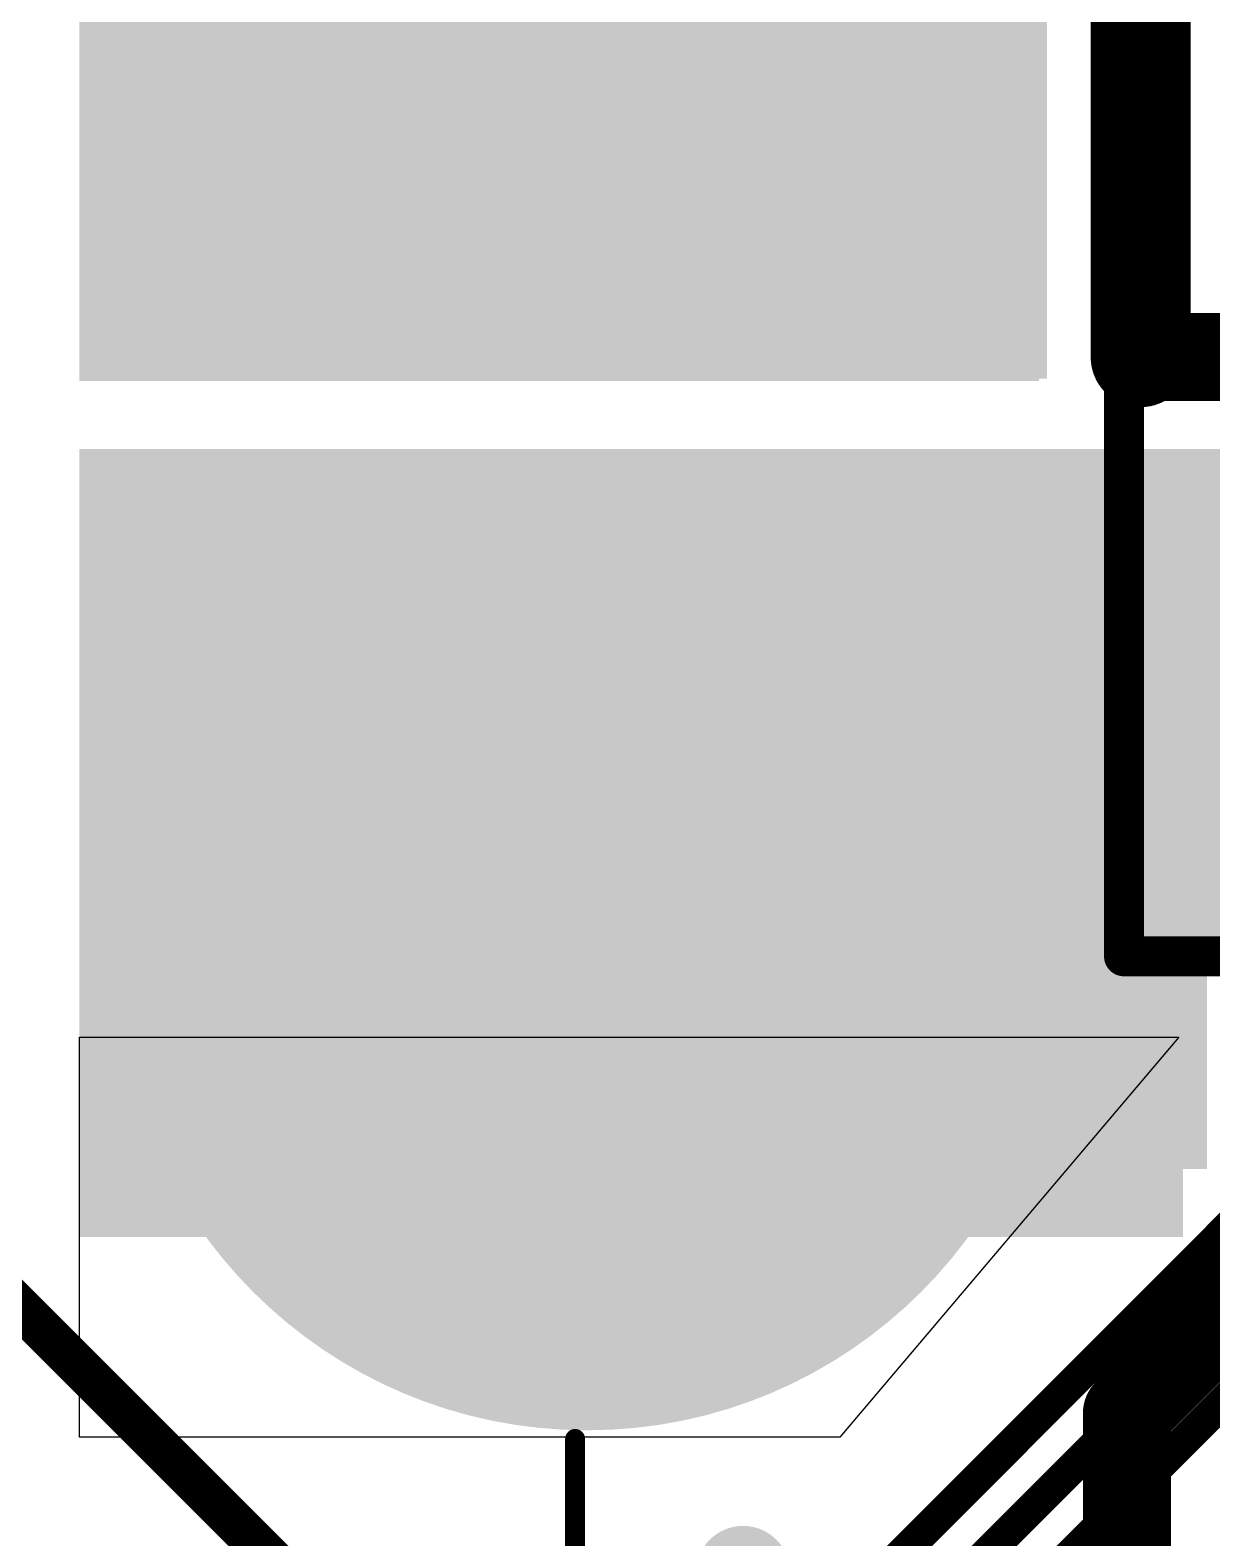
# Model space of a CAD drawing. Header units: millimetres. Extents: x -1.46 to 1.41, y -0.13 to 2.68.
# Drawn here: x -0.2813 to 0.0142, y 0.6228 to 0.9997 of the extents above; entities that cross this region are included whole.
import ezdxf

# ---------------------------------------------------------------- set-up
doc = ezdxf.new("R2010")
doc.units = ezdxf.units.MM
doc.header["$MEASUREMENT"] = 0
for name, color, linetype in [('BottomLayer', 5, 'Continuous'), ('BottomOverlay', 54, 'Continuous'), ('BottomPaste', 16, 'Continuous'), ('BottomSolder', 6, 'Continuous'), ('Mechanical2', 216, 'Continuous'), ('MultiLayer', 9, 'Continuous'), ('PadHoleLayer', 156, 'Continuous'), ('TopLayer', 1, 'Continuous'), ('TopOverlay', 2, 'Continuous'), ('TopSolder', 216, 'Continuous'), ('ViaHoleLayer', 16, 'Continuous')]:
    doc.layers.add(name, color=color, linetype=linetype)

# ---------------------------------------------------------------- blocks, each defined once
blk = doc.blocks.new('PRT_10474_125')
at = {"layer": 'BottomLayer'}
h = blk.add_hatch(color=5, dxfattribs=at)
edge = h.paths.add_edge_path()
edge.add_arc((-0.1417323, 0), 0.1141732, 0, 360)
h = blk.add_hatch(color=5, dxfattribs=at)
edge = h.paths.add_edge_path()
edge.add_arc((0.1417323, 0), 0.1141732, 0, 360)
at = {"layer": 'BottomSolder'}
h = blk.add_hatch(color=6, dxfattribs=at)
edge = h.paths.add_edge_path()
edge.add_arc((-0.1417323, 0), 0.1181732, 0, 360)
h = blk.add_hatch(color=6, dxfattribs=at)
edge = h.paths.add_edge_path()
edge.add_arc((0.1417323, 0), 0.1181732, 0, 360)
at = {"layer": 'MultiLayer'}
h = blk.add_hatch(color=9, dxfattribs=at)
edge = h.paths.add_edge_path()
edge.add_arc((-0.1417323, 0), 0.1141732, 0, 360)
h = blk.add_hatch(color=9, dxfattribs=at)
edge = h.paths.add_edge_path()
edge.add_arc((0.1417323, 0), 0.1141732, 0, 360)
at = {"layer": 'PadHoleLayer'}
h = blk.add_hatch(color=156, dxfattribs=at)
edge = h.paths.add_edge_path()
edge.add_arc((-0.1417323, 0), 0.0905512, 0, 360)
h = blk.add_hatch(color=156, dxfattribs=at)
edge = h.paths.add_edge_path()
edge.add_arc((0.1417323, 0), 0.0905512, 0, 360)
at = {"layer": 'TopLayer'}
h = blk.add_hatch(color=1, dxfattribs=at)
edge = h.paths.add_edge_path()
edge.add_arc((-0.1417323, 0), 0.1141732, 0, 360)
h = blk.add_hatch(color=1, dxfattribs=at)
edge = h.paths.add_edge_path()
edge.add_arc((0.1417323, 0), 0.1141732, 0, 360)
at = {"layer": 'TopSolder'}
h = blk.add_hatch(color=216, dxfattribs=at)
edge = h.paths.add_edge_path()
edge.add_arc((-0.1417323, 0), 0.1181732, 0, 360)
h = blk.add_hatch(color=216, dxfattribs=at)
edge = h.paths.add_edge_path()
edge.add_arc((0.1417323, 0), 0.1181732, 0, 360)
at = {"layer": 'TopOverlay', "const_width": 0.005}
for points in [[(-0.21, 0.165), (-0.266, 0.109)], [(-0.266, 0.109), (-0.318, 0.057)], [(-0.3030784, 0.003), (-0.2620784, 0.003)], [(-0.318, -0.052), (-0.266, -0.104)], [(-0.266, -0.104), (-0.21, -0.16)]]:
    blk.add_lwpolyline(points, dxfattribs=at)
at = {"layer": 'TopOverlay', "const_width": 0.0025}
for points in [[(-0.26725, 0.109, 1), (-0.26475, 0.109, 1)], [(-0.26725, 0.109, 1), (-0.26475, 0.109, 1)], [(-0.2633284, 0.003, 1), (-0.2608284, 0.003, 1)], [(-0.26725, -0.104, 1), (-0.26475, -0.104, 1)], [(-0.26725, -0.104, 1), (-0.26475, -0.104, 1)]]:
    blk.add_lwpolyline(points, format="xyb", close=True, dxfattribs=at)
blk = doc.blocks.new('RES_2512_B_135')
at = {"layer": 'BottomLayer'}
for points in [[(-0.15944875, 0.06692915), (-0.09645665, 0.06692915), (-0.09645665, -0.06692915), (-0.15944875, -0.06692915)], [(0.09645675, 0.06692915), (0.15944885, 0.06692915), (0.15944885, -0.06692915), (0.09645675, -0.06692915)]]:
    blk.add_hatch(color=5, dxfattribs=at).paths.add_polyline_path(points)
at = {"layer": 'BottomPaste'}
for points in [[(-0.15944875, 0.06692915), (-0.09645665, 0.06692915), (-0.09645665, -0.06692915), (-0.15944875, -0.06692915)], [(0.09645675, 0.06692915), (0.15944885, 0.06692915), (0.15944885, -0.06692915), (0.09645675, -0.06692915)]]:
    blk.add_hatch(color=16, dxfattribs=at).paths.add_polyline_path(points)
at = {"layer": 'BottomSolder'}
for points in [[(-0.16344875, 0.07092915), (-0.09245665, 0.07092915), (-0.09245665, -0.07092915), (-0.16344875, -0.07092915)], [(0.09245675, 0.07092915), (0.16344885, 0.07092915), (0.16344885, -0.07092915), (0.09245675, -0.07092915)]]:
    blk.add_hatch(color=6, dxfattribs=at).paths.add_polyline_path(points)
at = {"layer": 'BottomOverlay', "const_width": 0.01}
for points in [[(-0.167, -0.073), (-0.167, 0.073)], [(0.1667936, 0.073), (-0.167, 0.073)], [(0.1667936, -0.073), (0.1667936, 0.073)], [(0.1667936, -0.073), (-0.167, -0.073)]]:
    blk.add_lwpolyline(points, dxfattribs=at)
at = {"layer": 'BottomOverlay', "const_width": 0.005}
for points in [[(-0.1695, 0.073, 1), (-0.1645, 0.073, 1)], [(-0.1695, 0.073, 1), (-0.1645, 0.073, 1)], [(0.1642936, 0.073, 1), (0.1692936, 0.073, 1)], [(0.1642936, 0.073, 1), (0.1692936, 0.073, 1)], [(-0.1695, -0.073, 1), (-0.1645, -0.073, 1)], [(-0.1695, -0.073, 1), (-0.1645, -0.073, 1)], [(0.1642936, -0.073, 1), (0.1692936, -0.073, 1)], [(0.1642936, -0.073, 1), (0.1692936, -0.073, 1)]]:
    blk.add_lwpolyline(points, format="xyb", close=True, dxfattribs=at)

msp = doc.modelspace()

# ---------------------------------------------------------------- hatches: boundary and pattern name
at = {"layer": 'BottomLayer'}
for points in [[(-0.027, 1.1716457), (-0.268, 1.1716457), (-0.268, 0.9126457), (-0.027, 0.9126457)], [(-0.269, 0.715), (0.013, 0.715), (0.013, 0.895), (-0.269, 0.895)], [(0, 0.833), (0.145, 0.833), (0.145, 0.895), (0, 0.895)], [(-0.102, 0.773), (0.305, 0.773), (0.305, 0.852), (-0.102, 0.852)]]:
    msp.add_hatch(color=5, dxfattribs=at).paths.add_polyline_path(points)
h = msp.add_hatch(color=5, dxfattribs=at)
edge = h.paths.add_edge_path()
edge.add_arc((-0.0035611, 0.918), 0.011811, 0, 360)
h = msp.add_hatch(color=5, dxfattribs=at)
edge = h.paths.add_edge_path()
edge.add_arc((-0.103, 0.614), 0.011811, 0, 360)
at = {"layer": 'BottomSolder'}
h = msp.add_hatch(color=6, dxfattribs=at)
edge = h.paths.add_edge_path()
edge.add_arc((-0.0035611, 0.918), 0.0059055, 0, 360)
at = {"layer": 'TopLayer'}
for points in [[(-0.269, 0.912), (-0.029, 0.912), (-0.029, 1.181), (-0.269, 1.181)], [(-0.269, 0.698), (0.007, 0.698), (0.007, 0.895), (-0.269, 0.895)]]:
    msp.add_hatch(color=1, dxfattribs=at).paths.add_polyline_path(points)
h = msp.add_hatch(color=1, dxfattribs=at)
edge = h.paths.add_edge_path()
edge.add_arc((-0.0035611, 0.918), 0.011811, 0, 360)
h = msp.add_hatch(color=1, dxfattribs=at)
edge = h.paths.add_edge_path()
edge.add_arc((-0.103, 0.614), 0.011811, 0, 360)
at = {"layer": 'TopSolder'}
h = msp.add_hatch(color=216, dxfattribs=at)
edge = h.paths.add_edge_path()
edge.add_arc((-0.0035611, 0.918), 0.0059055, 0, 360)
at = {"layer": 'ViaHoleLayer'}
h = msp.add_hatch(color=16, dxfattribs=at)
edge = h.paths.add_edge_path()
edge.add_arc((-0.0035611, 0.918), 0.0059055, 0, 360)

# ---------------------------------------------------------------- linework, layer by layer
at = {"layer": 'BottomLayer'}
for points, const_width in [([(-0.0035611, 0.918), (0.226, 0.918)], 0.022), ([(-0.225, 0.4571822), (0.0798178, 0.762)], 0.008), ([(-0.175, 0.485969), (0.0851173, 0.7460863)], 0.008), ([(-0.125, 0.5147558), (0.0913305, 0.7310863)], 0.008), ([(-0.308, 0.7050001), (-0.2169999, 0.614)], 0.01)]:
    msp.add_lwpolyline(points, dxfattribs=dict(at, const_width=const_width))
at = {"layer": 'BottomLayer', "const_width": 0.011}
msp.add_lwpolyline([(-0.0090611, 0.918, 1), (0.0019389, 0.918, 1)], format="xyb", close=True, dxfattribs=at)
at = {"layer": 'Mechanical2', "const_width": 0.015}
msp.add_lwpolyline([(1.3976378, 1.279528, 1), (-1.3976378, 1.279528, 1)], format="xyb", close=True, dxfattribs=at)
at = {"layer": 'TopLayer'}
for p, q in [((-0.269, 0.748), (0.006, 0.748)), ((-0.269, 0.648), (-0.269, 0.748)), ((0.006, 0.748), (-0.0788213, 0.6480001)), ((-0.0788213, 0.6480001), (-0.269, 0.648))]:
    msp.add_line(p, q, dxfattribs=at)
for points, const_width in [([(-0.0035611, 0.918), (-0.0035611, 1.1218522)], 0.025), ([(-0.007, 0.654), (0.03, 0.691)], 0.022), ([(-0.007, 0.597), (-0.007, 0.654)], 0.022)]:
    msp.add_lwpolyline(points, dxfattribs=dict(at, const_width=const_width))
for points, const_width in [([(-0.0098111, 0.918, 1), (0.0026889, 0.918, 1)], 0.0125), ([(-0.0125, 0.654, 1), (-0.0015, 0.654, 1)], 0.011), ([(-0.0125, 0.654, 1), (-0.0015, 0.654, 1)], 0.011)]:
    msp.add_lwpolyline(points, format="xyb", close=True, dxfattribs=dict(at, const_width=const_width))

# ---------------------------------------------------------------- block references
for name, p, rotation in [('PRT_10474_125', (-0.142, 0.909622), 90), ('RES_2512_B_135', (0.065285, 0.935), 270)]:
    msp.add_blockref(name, p, dxfattribs=dict(rotation=rotation))

doc.saveas('drawing.dxf')
